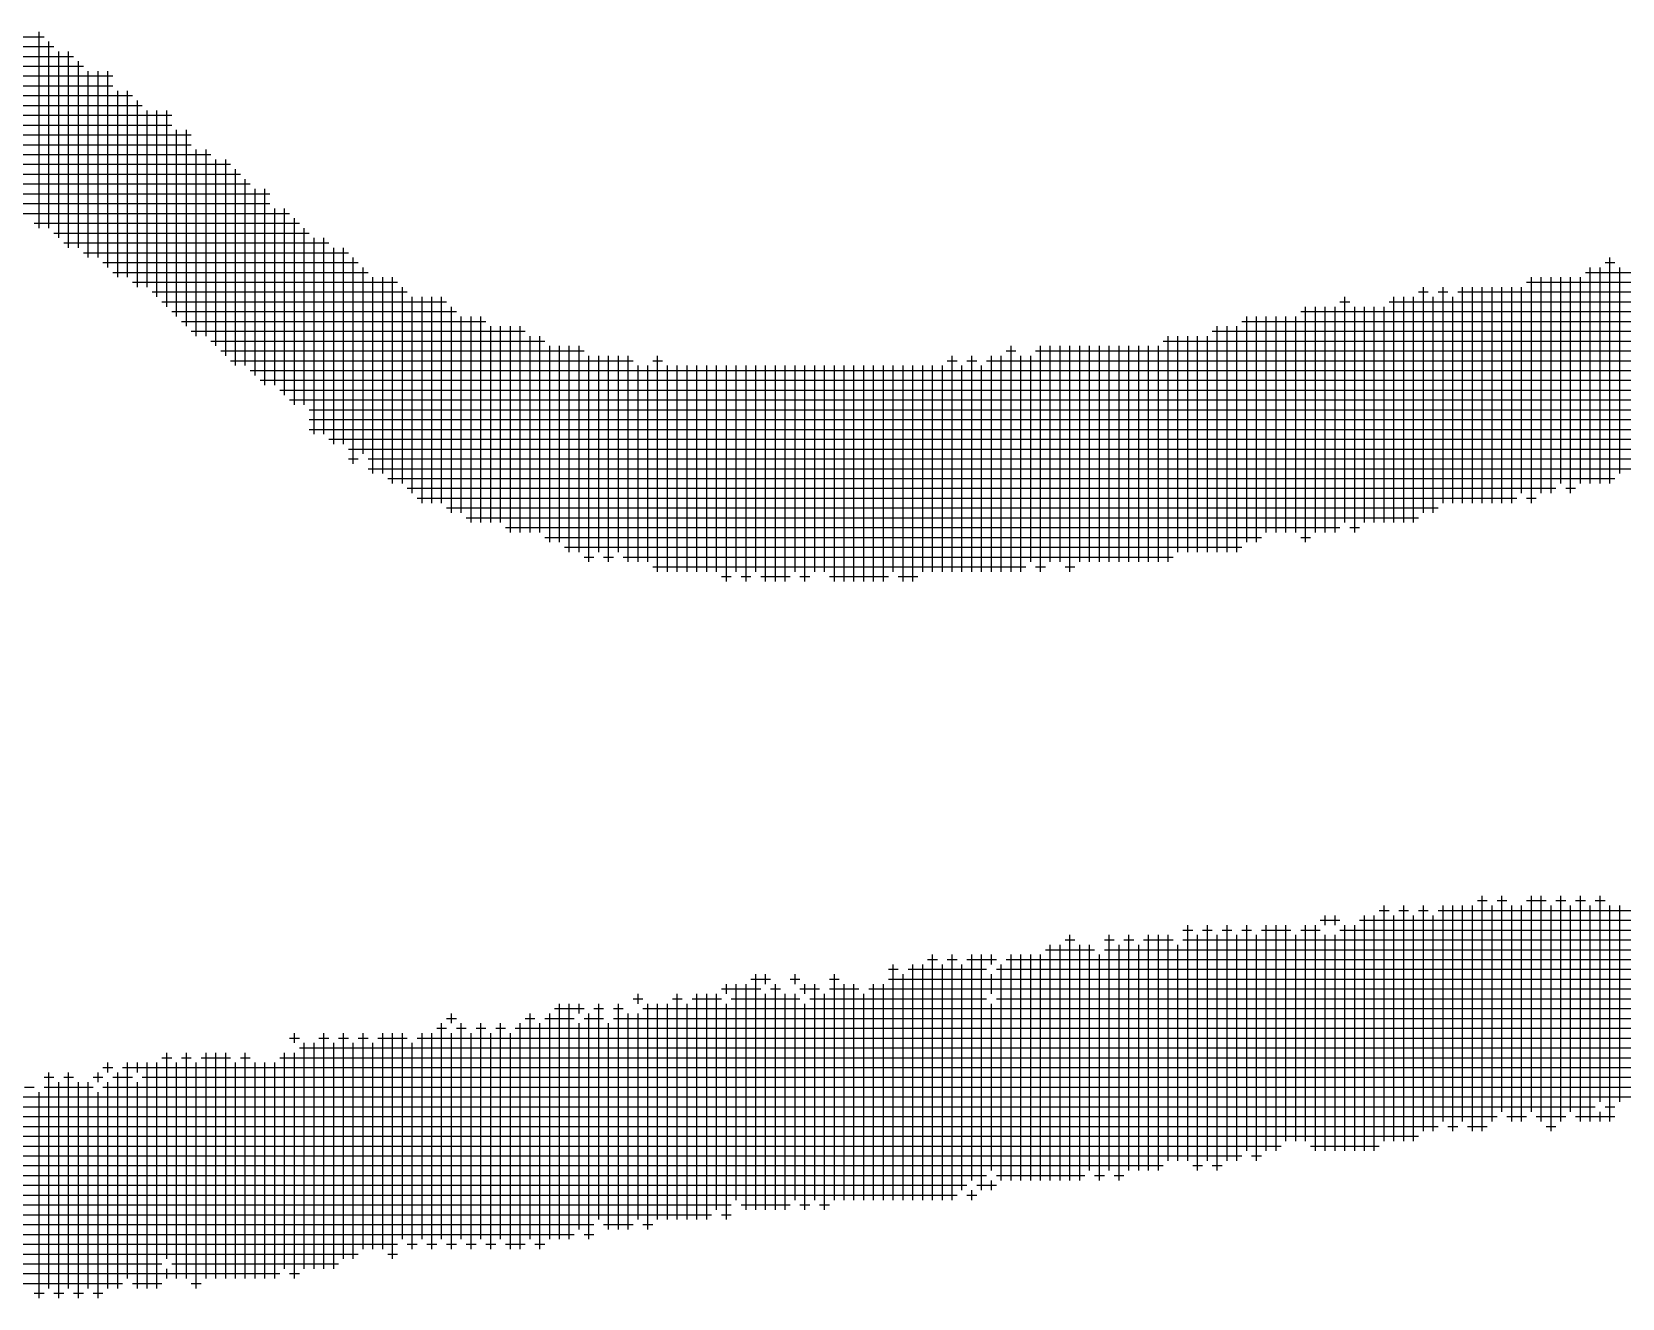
# Model space of a CAD drawing. Header units: feet. Extents: x 778950 to 1031250, y -253464 to -75264.
# Drawn here: x 939605.2 to 940064.4, y -244944.2 to -244578.4 of the extents above; entities that cross this region are included whole.
import ezdxf

# ---------------------------------------------------------------- set-up
doc = ezdxf.new("R2010")
doc.units = ezdxf.units.FT
doc.header["$LTSCALE"] = 3000
doc.header["$MEASUREMENT"] = 0
doc.layers.add('CX-MISC', color=2, linetype='CONTINUOUS')

msp = doc.modelspace()

# ---------------------------------------------------------------- linework, layer by layer
at = {"layer": 'CX-MISC'}
for p, q in [((939607.3, -244635.15, 7362.78), (939607.3, -244578.45, 7362.78)), ((939483.98, -244582.7, 7362.78), (939611.55, -244582.7, 7362.78)), ((939492.48, -244579.87, 7362.78), (939608.72, -244579.87, 7362.78)), ((939610.13, -244635.15, 7362.78), (939610.13, -244581.28, 7362.78)), ((939612.97, -244637.98, 7362.78), (939612.97, -244584.12, 7362.78)), ((939615.8, -244640.82, 7362.78), (939615.8, -244584.12, 7362.78)), ((939475.47, -244588.37, 7362.78), (939620.06, -244588.37, 7362.78)), ((939478.31, -244585.54, 7362.78), (939617.22, -244585.54, 7362.78)), ((939618.64, -244640.82, 7362.78), (939618.64, -244586.95, 7362.78)), ((939466.97, -244591.21, 7362.78), (939628.56, -244591.21, 7362.78)), ((939621.47, -244643.65, 7362.78), (939621.47, -244589.79, 7362.78)), ((939624.31, -244643.65, 7362.78), (939624.31, -244589.79, 7362.78)), ((939627.14, -244646.49, 7362.78), (939627.14, -244589.79, 7362.78)), ((939461.3, -244596.88, 7362.78), (939634.23, -244596.88, 7362.78)), ((939464.13, -244594.04, 7362.78), (939628.56, -244594.04, 7362.78)), ((939629.98, -244649.32, 7362.78), (939629.98, -244595.46, 7362.78)), ((939632.81, -244649.32, 7362.78), (939632.81, -244595.46, 7362.78)), ((939449.96, -244602.55, 7362.78), (939645.57, -244602.55, 7362.78)), ((939455.63, -244599.71, 7362.78), (939637.07, -244599.71, 7362.78)), ((939635.65, -244652.16, 7362.78), (939635.65, -244598.29, 7362.78)), ((939638.48, -244652.16, 7362.78), (939638.48, -244601.13, 7362.78)), ((939641.32, -244654.99, 7362.78), (939641.32, -244601.13, 7362.78)), ((939644.15, -244657.83, 7362.78), (939644.15, -244601.13, 7362.78)), ((939444.29, -244605.38, 7362.78), (939645.57, -244605.38, 7362.78)), ((939646.99, -244660.66, 7362.78), (939646.99, -244606.8, 7362.78)), ((939649.82, -244663.5, 7362.78), (939649.82, -244606.8, 7362.78)), ((939430.11, -244611.05, 7362.78), (939651.24, -244611.05, 7362.78)), ((939438.62, -244608.22, 7362.78), (939651.24, -244608.22, 7362.78)), ((939424.44, -244613.89, 7362.78), (939656.91, -244613.89, 7362.78)), ((939652.66, -244666.33, 7362.78), (939652.66, -244612.47, 7362.78)), ((939655.49, -244666.33, 7362.78), (939655.49, -244612.47, 7362.78)), ((939658.33, -244669.17, 7362.78), (939658.33, -244615.3, 7362.78)), ((939661.16, -244672, 7362.78), (939661.16, -244615.3, 7362.78)), ((939415.94, -244619.56, 7362.78), (939665.42, -244619.56, 7362.78)), ((939421.61, -244616.72, 7362.78), (939662.58, -244616.72, 7362.78)), ((939664, -244674.84, 7362.78), (939664, -244618.14, 7362.78)), ((939666.83, -244674.84, 7362.78), (939666.83, -244620.97, 7362.78)), ((939410.27, -244622.39, 7362.78), (939668.25, -244622.39, 7362.78)), ((939583.2, -244625.23, 7362.78), (939673.92, -244625.23, 7362.78)), ((939669.67, -244677.67, 7362.78), (939669.67, -244623.81, 7362.78)), ((939672.5, -244680.51, 7362.78), (939672.5, -244623.81, 7362.78)), ((939588.87, -244628.06, 7362.78), (939673.92, -244628.06, 7362.78)), ((939675.34, -244680.51, 7362.78), (939675.34, -244629.48, 7362.78)), ((939678.17, -244683.34, 7362.78), (939678.17, -244629.48, 7362.78)), ((939600.21, -244630.9, 7362.78), (939679.59, -244630.9, 7362.78)), ((939605.88, -244633.73, 7362.78), (939682.43, -244633.73, 7362.78)), ((939681.01, -244686.18, 7362.78), (939681.01, -244632.31, 7362.78)), ((939611.55, -244636.57, 7362.78), (939685.26, -244636.57, 7362.78)), ((939683.84, -244686.18, 7362.78), (939683.84, -244635.15, 7362.78)), ((939686.68, -244694.68, 7362.78), (939686.68, -244637.98, 7362.78)), ((939689.51, -244694.68, 7362.78), (939689.51, -244637.98, 7362.78)), ((939614.39, -244639.4, 7362.78), (939690.93, -244639.4, 7362.78)), ((939620.06, -244642.24, 7362.78), (939696.6, -244642.24, 7362.78)), ((939692.35, -244697.52, 7362.78), (939692.35, -244640.82, 7362.78)), ((939695.18, -244697.52, 7362.78), (939695.18, -244640.82, 7362.78)), ((939698.02, -244703.19, 7362.78), (939698.02, -244643.65, 7362.78)), ((940060.9, -244708.86, 7362.78), (940060.9, -244643.65, 7362.78)), ((939625.73, -244645.07, 7362.78), (939699.44, -244645.07, 7362.78)), ((939628.56, -244647.91, 7362.78), (939702.27, -244647.91, 7362.78)), ((939700.85, -244700.35, 7362.78), (939700.85, -244646.49, 7362.78)), ((940053.81, -244647.91, 7362.78), (940345.82, -244647.91, 7362.78)), ((940055.23, -244708.86, 7362.78), (940055.23, -244646.49, 7362.78)), ((940058.06, -244708.86, 7362.78), (940058.06, -244646.49, 7362.78)), ((940059.48, -244645.07, 7362.78), (940062.32, -244645.07, 7362.78)), ((940063.73, -244706.02, 7362.78), (940063.73, -244646.49, 7362.78)), ((939634.23, -244650.74, 7362.78), (939710.78, -244650.74, 7362.78)), ((939703.69, -244706.02, 7362.78), (939703.69, -244649.32, 7362.78)), ((939706.52, -244706.02, 7362.78), (939706.52, -244649.32, 7362.78)), ((939709.36, -244708.86, 7362.78), (939709.36, -244649.32, 7362.78)), ((939712.19, -244708.86, 7362.78), (939712.19, -244652.16, 7362.78)), ((940007.03, -244717.36, 7362.78), (940007.03, -244652.16, 7362.78)), ((940012.7, -244714.53, 7362.78), (940012.7, -244652.16, 7362.78)), ((940018.37, -244714.53, 7362.78), (940018.37, -244652.16, 7362.78)), ((940021.21, -244714.53, 7362.78), (940021.21, -244652.16, 7362.78)), ((940024.04, -244714.53, 7362.78), (940024.04, -244652.16, 7362.78)), ((940026.88, -244714.53, 7362.78), (940026.88, -244652.16, 7362.78)), ((940029.71, -244714.53, 7362.78), (940029.71, -244652.16, 7362.78)), ((940032.55, -244714.53, 7362.78), (940032.55, -244652.16, 7362.78)), ((940035.38, -244711.69, 7362.78), (940035.38, -244652.16, 7362.78)), ((940036.8, -244650.74, 7362.78), (940334.48, -244650.74, 7362.78)), ((940038.22, -244714.53, 7362.78), (940038.22, -244649.32, 7362.78)), ((940041.05, -244711.69, 7362.78), (940041.05, -244649.32, 7362.78)), ((940043.89, -244711.69, 7362.78), (940043.89, -244649.32, 7362.78)), ((940046.72, -244708.86, 7362.78), (940046.72, -244649.32, 7362.78)), ((940049.56, -244711.69, 7362.78), (940049.56, -244649.32, 7362.78)), ((940052.39, -244708.86, 7362.78), (940052.39, -244649.32, 7362.78)), ((939639.9, -244653.58, 7362.78), (939713.61, -244653.58, 7362.78)), ((939642.74, -244656.41, 7362.78), (939724.95, -244656.41, 7362.78)), ((939715.03, -244711.69, 7362.78), (939715.03, -244654.99, 7362.78)), ((939717.86, -244714.53, 7362.78), (939717.86, -244654.99, 7362.78)), ((939720.7, -244714.53, 7362.78), (939720.7, -244654.99, 7362.78)), ((939723.53, -244714.53, 7362.78), (939723.53, -244654.99, 7362.78)), ((939982.94, -244656.41, 7362.78), (939985.77, -244656.41, 7362.78)), ((939984.35, -244720.2, 7362.78), (939984.35, -244654.99, 7362.78)), ((939997.11, -244656.41, 7362.78), (940317.47, -244656.41, 7362.78)), ((939998.53, -244720.2, 7362.78), (939998.53, -244654.99, 7362.78)), ((940001.36, -244720.2, 7362.78), (940001.36, -244654.99, 7362.78)), ((940004.2, -244720.2, 7362.78), (940004.2, -244654.99, 7362.78)), ((940005.62, -244653.58, 7362.78), (940008.45, -244653.58, 7362.78)), ((940009.87, -244717.36, 7362.78), (940009.87, -244654.99, 7362.78)), ((940011.29, -244653.58, 7362.78), (940014.12, -244653.58, 7362.78)), ((940015.54, -244714.53, 7362.78), (940015.54, -244654.99, 7362.78)), ((940016.96, -244653.58, 7362.78), (940323.14, -244653.58, 7362.78)), ((939645.57, -244659.25, 7362.78), (939727.79, -244659.25, 7362.78)), ((939648.41, -244662.08, 7362.78), (939736.29, -244662.08, 7362.78)), ((939726.37, -244717.36, 7362.78), (939726.37, -244657.83, 7362.78)), ((939729.2, -244717.36, 7362.78), (939729.2, -244660.66, 7362.78)), ((939732.04, -244720.2, 7362.78), (939732.04, -244660.66, 7362.78)), ((939734.87, -244720.2, 7362.78), (939734.87, -244660.66, 7362.78)), ((939954.59, -244662.08, 7362.78), (940280.61, -244662.08, 7362.78)), ((939956, -244725.87, 7362.78), (939956, -244660.66, 7362.78)), ((939958.84, -244725.87, 7362.78), (939958.84, -244660.66, 7362.78)), ((939961.67, -244723.03, 7362.78), (939961.67, -244660.66, 7362.78)), ((939964.51, -244723.03, 7362.78), (939964.51, -244660.66, 7362.78)), ((939967.34, -244723.03, 7362.78), (939967.34, -244660.66, 7362.78)), ((939970.18, -244723.03, 7362.78), (939970.18, -244660.66, 7362.78)), ((939971.6, -244659.25, 7362.78), (940283.45, -244659.25, 7362.78)), ((939973.01, -244725.87, 7362.78), (939973.01, -244657.83, 7362.78)), ((939975.85, -244723.03, 7362.78), (939975.85, -244657.83, 7362.78)), ((939978.68, -244723.03, 7362.78), (939978.68, -244657.83, 7362.78)), ((939981.52, -244723.03, 7362.78), (939981.52, -244657.83, 7362.78)), ((939987.19, -244723.03, 7362.78), (939987.19, -244657.83, 7362.78)), ((939990.02, -244720.2, 7362.78), (939990.02, -244657.83, 7362.78)), ((939992.86, -244720.2, 7362.78), (939992.86, -244657.83, 7362.78)), ((939995.69, -244720.2, 7362.78), (939995.69, -244657.83, 7362.78)), ((939651.24, -244664.92, 7362.78), (939747.63, -244664.92, 7362.78)), ((939737.71, -244720.2, 7362.78), (939737.71, -244663.5, 7362.78)), ((939740.54, -244720.2, 7362.78), (939740.54, -244663.5, 7362.78)), ((939743.38, -244723.03, 7362.78), (939743.38, -244663.5, 7362.78)), ((939746.21, -244723.03, 7362.78), (939746.21, -244663.5, 7362.78)), ((939749.05, -244723.03, 7362.78), (939749.05, -244666.33, 7362.78)), ((939751.88, -244723.03, 7362.78), (939751.88, -244666.33, 7362.78)), ((939933.32, -244731.54, 7362.78), (939933.32, -244666.33, 7362.78)), ((939936.16, -244728.7, 7362.78), (939936.16, -244666.33, 7362.78)), ((939938.99, -244728.7, 7362.78), (939938.99, -244666.33, 7362.78)), ((939941.83, -244728.7, 7362.78), (939941.83, -244666.33, 7362.78)), ((939944.66, -244728.7, 7362.78), (939944.66, -244666.33, 7362.78)), ((939946.08, -244664.92, 7362.78), (940257.93, -244664.92, 7362.78)), ((939947.5, -244728.7, 7362.78), (939947.5, -244663.5, 7362.78)), ((939950.33, -244728.7, 7362.78), (939950.33, -244663.5, 7362.78)), ((939953.17, -244728.7, 7362.78), (939953.17, -244663.5, 7362.78)), ((939656.91, -244667.75, 7362.78), (939753.3, -244667.75, 7362.78)), ((939659.75, -244670.59, 7362.78), (939764.64, -244670.59, 7362.78)), ((939754.72, -244725.87, 7362.78), (939754.72, -244669.17, 7362.78)), ((939757.55, -244725.87, 7362.78), (939757.55, -244669.17, 7362.78)), ((939760.39, -244728.7, 7362.78), (939760.39, -244669.17, 7362.78)), ((939763.22, -244728.7, 7362.78), (939763.22, -244669.17, 7362.78)), ((939886.55, -244670.59, 7362.78), (939889.38, -244670.59, 7362.78)), ((939887.96, -244734.37, 7362.78), (939887.96, -244669.17, 7362.78)), ((939895.05, -244670.59, 7362.78), (940249.43, -244670.59, 7362.78)), ((939896.47, -244734.37, 7362.78), (939896.47, -244669.17, 7362.78)), ((939899.3, -244731.54, 7362.78), (939899.3, -244669.17, 7362.78)), ((939902.14, -244731.54, 7362.78), (939902.14, -244669.17, 7362.78)), ((939904.97, -244734.37, 7362.78), (939904.97, -244669.17, 7362.78)), ((939907.81, -244731.54, 7362.78), (939907.81, -244669.17, 7362.78)), ((939910.64, -244731.54, 7362.78), (939910.64, -244669.17, 7362.78)), ((939913.48, -244731.54, 7362.78), (939913.48, -244669.17, 7362.78)), ((939916.31, -244731.54, 7362.78), (939916.31, -244669.17, 7362.78)), ((939919.15, -244731.54, 7362.78), (939919.15, -244669.17, 7362.78)), ((939921.98, -244731.54, 7362.78), (939921.98, -244669.17, 7362.78)), ((939924.82, -244731.54, 7362.78), (939924.82, -244669.17, 7362.78)), ((939927.65, -244731.54, 7362.78), (939927.65, -244669.17, 7362.78)), ((939930.49, -244731.54, 7362.78), (939930.49, -244669.17, 7362.78)), ((939931.91, -244667.75, 7362.78), (940255.1, -244667.75, 7362.78)), ((939662.58, -244673.42, 7362.78), (939778.82, -244673.42, 7362.78)), ((939766.06, -244731.54, 7362.78), (939766.06, -244672, 7362.78)), ((939768.89, -244728.7, 7362.78), (939768.89, -244672, 7362.78)), ((939771.73, -244731.54, 7362.78), (939771.73, -244672, 7362.78)), ((939774.56, -244728.7, 7362.78), (939774.56, -244672, 7362.78)), ((939777.4, -244731.54, 7362.78), (939777.4, -244672, 7362.78)), ((939780.23, -244731.54, 7362.78), (939780.23, -244674.84, 7362.78)), ((939783.07, -244731.54, 7362.78), (939783.07, -244674.84, 7362.78)), ((939784.49, -244673.42, 7362.78), (939787.32, -244673.42, 7362.78)), ((939785.9, -244734.37, 7362.78), (939785.9, -244672, 7362.78)), ((939788.74, -244734.37, 7362.78), (939788.74, -244674.84, 7362.78)), ((939791.57, -244734.37, 7362.78), (939791.57, -244674.84, 7362.78)), ((939794.41, -244734.37, 7362.78), (939794.41, -244674.84, 7362.78)), ((939797.24, -244734.37, 7362.78), (939797.24, -244674.84, 7362.78)), ((939800.08, -244734.37, 7362.78), (939800.08, -244674.84, 7362.78)), ((939802.91, -244734.37, 7362.78), (939802.91, -244674.84, 7362.78)), ((939805.75, -244737.21, 7362.78), (939805.75, -244674.84, 7362.78)), ((939808.58, -244734.37, 7362.78), (939808.58, -244674.84, 7362.78)), ((939811.42, -244737.21, 7362.78), (939811.42, -244674.84, 7362.78)), ((939814.25, -244734.37, 7362.78), (939814.25, -244674.84, 7362.78)), ((939817.09, -244737.21, 7362.78), (939817.09, -244674.84, 7362.78)), ((939819.92, -244737.21, 7362.78), (939819.92, -244674.84, 7362.78)), ((939822.76, -244737.21, 7362.78), (939822.76, -244674.84, 7362.78)), ((939825.59, -244734.37, 7362.78), (939825.59, -244674.84, 7362.78)), ((939828.43, -244737.21, 7362.78), (939828.43, -244674.84, 7362.78)), ((939831.26, -244734.37, 7362.78), (939831.26, -244674.84, 7362.78)), ((939834.1, -244734.37, 7362.78), (939834.1, -244674.84, 7362.78)), ((939836.93, -244737.21, 7362.78), (939836.93, -244674.84, 7362.78)), ((939839.77, -244737.21, 7362.78), (939839.77, -244674.84, 7362.78)), ((939842.6, -244737.21, 7362.78), (939842.6, -244674.84, 7362.78)), ((939845.44, -244737.21, 7362.78), (939845.44, -244674.84, 7362.78)), ((939848.27, -244737.21, 7362.78), (939848.27, -244674.84, 7362.78)), ((939851.11, -244737.21, 7362.78), (939851.11, -244674.84, 7362.78)), ((939853.94, -244734.37, 7362.78), (939853.94, -244674.84, 7362.78)), ((939856.78, -244737.21, 7362.78), (939856.78, -244674.84, 7362.78)), ((939859.61, -244737.21, 7362.78), (939859.61, -244674.84, 7362.78)), ((939862.45, -244734.37, 7362.78), (939862.45, -244674.84, 7362.78)), ((939865.28, -244734.37, 7362.78), (939865.28, -244674.84, 7362.78)), ((939868.12, -244734.37, 7362.78), (939868.12, -244674.84, 7362.78)), ((939869.54, -244673.42, 7362.78), (939872.37, -244673.42, 7362.78)), ((939870.95, -244734.37, 7362.78), (939870.95, -244672, 7362.78)), ((939873.79, -244734.37, 7362.78), (939873.79, -244674.84, 7362.78)), ((939875.21, -244673.42, 7362.78), (939878.04, -244673.42, 7362.78)), ((939876.62, -244734.37, 7362.78), (939876.62, -244672, 7362.78)), ((939879.46, -244734.37, 7362.78), (939879.46, -244674.84, 7362.78)), ((939880.88, -244673.42, 7362.78), (940240.92, -244673.42, 7362.78)), ((939882.29, -244734.37, 7362.78), (939882.29, -244672, 7362.78)), ((939885.13, -244734.37, 7362.78), (939885.13, -244672, 7362.78)), ((939890.8, -244734.37, 7362.78), (939890.8, -244672, 7362.78)), ((939893.63, -244731.54, 7362.78), (939893.63, -244672, 7362.78)), ((939668.25, -244676.26, 7362.78), (940226.75, -244676.26, 7362.78)), ((939671.09, -244679.09, 7362.78), (940212.57, -244679.09, 7362.78)), ((939676.76, -244681.93, 7362.78), (940198.4, -244681.93, 7362.78)), ((939679.59, -244684.76, 7362.78), (940181.39, -244684.76, 7362.78)), ((939685.26, -244687.6, 7362.78), (940170.05, -244687.6, 7362.78)), ((939685.26, -244690.43, 7362.78), (940158.71, -244690.43, 7362.78)), ((939685.26, -244693.27, 7362.78), (940141.7, -244693.27, 7362.78)), ((939690.93, -244696.1, 7362.78), (940133.19, -244696.1, 7362.78)), ((939696.6, -244698.94, 7362.78), (940116.18, -244698.94, 7362.78)), ((939696.6, -244701.77, 7362.78), (939699.44, -244701.77, 7362.78)), ((939702.27, -244701.77, 7362.78), (940093.5, -244701.77, 7362.78)), ((939702.27, -244704.61, 7362.78), (940076.49, -244704.61, 7362.78)), ((939707.94, -244707.44, 7362.78), (940062.32, -244707.44, 7362.78)), ((939713.61, -244710.28, 7362.78), (940045.31, -244710.28, 7362.78)), ((940048.14, -244710.28, 7362.78), (940050.98, -244710.28, 7362.78)), ((939716.45, -244713.11, 7362.78), (940033.97, -244713.11, 7362.78)), ((939724.95, -244715.95, 7362.78), (940011.29, -244715.95, 7362.78)), ((940036.8, -244713.11, 7362.78), (940039.64, -244713.11, 7362.78)), ((939730.62, -244718.78, 7362.78), (940005.62, -244718.78, 7362.78)), ((939741.96, -244721.62, 7362.78), (939982.94, -244721.62, 7362.78)), ((939985.77, -244721.62, 7362.78), (939988.61, -244721.62, 7362.78)), ((939753.3, -244724.45, 7362.78), (939960.26, -244724.45, 7362.78)), ((939971.6, -244724.45, 7362.78), (939974.43, -244724.45, 7362.78)), ((939758.97, -244727.29, 7362.78), (939954.59, -244727.29, 7362.78)), ((939764.64, -244730.12, 7362.78), (939767.48, -244730.12, 7362.78)), ((939770.31, -244730.12, 7362.78), (939773.15, -244730.12, 7362.78)), ((939775.98, -244730.12, 7362.78), (939934.74, -244730.12, 7362.78)), ((939784.49, -244732.96, 7362.78), (939892.22, -244732.96, 7362.78)), ((939804.33, -244735.79, 7362.78), (939807.17, -244735.79, 7362.78)), ((939810, -244735.79, 7362.78), (939812.84, -244735.79, 7362.78)), ((939815.67, -244735.79, 7362.78), (939824.18, -244735.79, 7362.78)), ((939827.01, -244735.79, 7362.78), (939829.85, -244735.79, 7362.78)), ((939835.52, -244735.79, 7362.78), (939852.53, -244735.79, 7362.78)), ((939855.36, -244735.79, 7362.78), (939861.03, -244735.79, 7362.78)), ((939895.05, -244732.96, 7362.78), (939897.89, -244732.96, 7362.78)), ((939903.56, -244732.96, 7362.78), (939906.39, -244732.96, 7362.78)), ((939994.28, -244832.18, 7362.78), (939997.11, -244832.18, 7362.78)), ((939995.69, -244898.8, 7362.78), (939995.69, -244830.76, 7362.78)), ((939999.95, -244832.18, 7362.78), (940002.78, -244832.18, 7362.78)), ((940001.36, -244898.8, 7362.78), (940001.36, -244830.76, 7362.78)), ((940005.62, -244832.18, 7362.78), (940008.45, -244832.18, 7362.78)), ((940007.03, -244895.97, 7362.78), (940007.03, -244830.76, 7362.78)), ((940011.29, -244832.18, 7362.78), (940785.24, -244832.18, 7362.78)), ((940012.7, -244893.13, 7362.78), (940012.7, -244830.76, 7362.78)), ((940015.54, -244895.97, 7362.78), (940015.54, -244830.76, 7362.78)), ((940018.37, -244893.13, 7362.78), (940018.37, -244830.76, 7362.78)), ((940021.21, -244895.97, 7362.78), (940021.21, -244830.76, 7362.78)), ((940022.63, -244829.35, 7362.78), (940025.46, -244829.35, 7362.78)), ((940024.04, -244895.97, 7362.78), (940024.04, -244827.93, 7362.78)), ((940026.88, -244893.13, 7362.78), (940026.88, -244830.76, 7362.78)), ((940028.3, -244829.35, 7362.78), (940031.13, -244829.35, 7362.78)), ((940029.71, -244890.3, 7362.78), (940029.71, -244827.93, 7362.78)), ((940032.55, -244893.13, 7362.78), (940032.55, -244830.76, 7362.78)), ((940035.38, -244893.13, 7362.78), (940035.38, -244830.76, 7362.78)), ((940036.8, -244829.35, 7362.78), (940042.47, -244829.35, 7362.78)), ((940038.22, -244890.3, 7362.78), (940038.22, -244827.93, 7362.78)), ((940041.05, -244893.13, 7362.78), (940041.05, -244827.93, 7362.78)), ((940043.89, -244895.97, 7362.78), (940043.89, -244830.76, 7362.78)), ((940045.31, -244829.35, 7362.78), (940048.14, -244829.35, 7362.78)), ((940046.72, -244893.13, 7362.78), (940046.72, -244827.93, 7362.78)), ((940049.56, -244890.3, 7362.78), (940049.56, -244830.76, 7362.78)), ((940050.98, -244829.35, 7362.78), (940053.81, -244829.35, 7362.78)), ((940052.39, -244893.13, 7362.78), (940052.39, -244827.93, 7362.78)), ((940055.23, -244893.13, 7362.78), (940055.23, -244830.76, 7362.78)), ((940056.65, -244829.35, 7362.78), (940059.48, -244829.35, 7362.78)), ((940058.06, -244887.46, 7362.78), (940058.06, -244827.93, 7362.78)), ((940060.9, -244893.13, 7362.78), (940060.9, -244830.76, 7362.78)), ((940063.73, -244887.46, 7362.78), (940063.73, -244830.76, 7362.78)), ((939938.99, -244904.47, 7362.78), (939938.99, -244836.43, 7362.78)), ((939944.66, -244904.47, 7362.78), (939944.66, -244836.43, 7362.78)), ((939950.33, -244904.47, 7362.78), (939950.33, -244836.43, 7362.78)), ((939956, -244901.64, 7362.78), (939956, -244836.43, 7362.78)), ((939961.67, -244901.64, 7362.78), (939961.67, -244836.43, 7362.78)), ((939964.51, -244901.64, 7362.78), (939964.51, -244836.43, 7362.78)), ((939967.34, -244898.8, 7362.78), (939967.34, -244836.43, 7362.78)), ((939973.01, -244898.8, 7362.78), (939973.01, -244836.43, 7362.78)), ((939975.85, -244901.64, 7362.78), (939975.85, -244836.43, 7362.78)), ((939977.27, -244835.02, 7362.78), (939982.94, -244835.02, 7362.78)), ((939978.68, -244836.43, 7362.78), (939978.68, -244833.6, 7362.78)), ((939981.52, -244836.43, 7362.78), (939981.52, -244833.6, 7362.78)), ((939984.35, -244901.64, 7362.78), (939984.35, -244836.43, 7362.78)), ((939987.19, -244901.64, 7362.78), (939987.19, -244836.43, 7362.78)), ((939988.61, -244835.02, 7362.78), (940802.25, -244835.02, 7362.78)), ((939990.02, -244901.64, 7362.78), (939990.02, -244833.6, 7362.78)), ((939992.86, -244901.64, 7362.78), (939992.86, -244833.6, 7362.78)), ((939998.53, -244898.8, 7362.78), (939998.53, -244833.6, 7362.78)), ((940004.2, -244898.8, 7362.78), (940004.2, -244833.6, 7362.78)), ((940009.87, -244895.97, 7362.78), (940009.87, -244833.6, 7362.78)), ((939903.56, -244840.69, 7362.78), (939906.39, -244840.69, 7362.78)), ((939904.97, -244910.14, 7362.78), (939904.97, -244839.27, 7362.78)), ((939914.9, -244840.69, 7362.78), (939917.73, -244840.69, 7362.78)), ((939916.31, -244907.31, 7362.78), (939916.31, -244839.27, 7362.78)), ((939920.57, -244840.69, 7362.78), (939923.4, -244840.69, 7362.78)), ((939921.98, -244907.31, 7362.78), (939921.98, -244839.27, 7362.78)), ((939926.24, -244840.69, 7362.78), (939934.74, -244840.69, 7362.78)), ((939927.65, -244907.31, 7362.78), (939927.65, -244839.27, 7362.78)), ((939930.49, -244907.31, 7362.78), (939930.49, -244839.27, 7362.78)), ((939933.32, -244904.47, 7362.78), (939933.32, -244839.27, 7362.78)), ((939937.58, -244837.85, 7362.78), (939940.41, -244837.85, 7362.78)), ((939937.58, -244840.69, 7362.78), (940836.27, -244840.69, 7362.78)), ((939941.83, -244907.31, 7362.78), (939941.83, -244839.27, 7362.78)), ((939943.25, -244837.85, 7362.78), (939946.08, -244837.85, 7362.78)), ((939947.5, -244907.31, 7362.78), (939947.5, -244839.27, 7362.78)), ((939948.92, -244837.85, 7362.78), (939951.75, -244837.85, 7362.78)), ((939953.17, -244904.47, 7362.78), (939953.17, -244839.27, 7362.78)), ((939954.59, -244837.85, 7362.78), (939957.42, -244837.85, 7362.78)), ((939958.84, -244904.47, 7362.78), (939958.84, -244839.27, 7362.78)), ((939960.26, -244837.85, 7362.78), (939968.76, -244837.85, 7362.78)), ((939970.18, -244898.8, 7362.78), (939970.18, -244839.27, 7362.78)), ((939971.6, -244837.85, 7362.78), (939977.27, -244837.85, 7362.78)), ((939978.68, -244901.64, 7362.78), (939978.68, -244839.27, 7362.78)), ((939981.52, -244901.64, 7362.78), (939981.52, -244839.27, 7362.78)), ((939982.94, -244837.85, 7362.78), (940813.59, -244837.85, 7362.78)), ((939865.28, -244915.81, 7362.78), (939865.28, -244844.94, 7362.78)), ((939870.95, -244915.81, 7362.78), (939870.95, -244844.94, 7362.78)), ((939876.62, -244910.14, 7362.78), (939876.62, -244844.94, 7362.78)), ((939879.46, -244912.98, 7362.78), (939879.46, -244844.94, 7362.78)), ((939882.29, -244847.77, 7362.78), (939882.29, -244844.94, 7362.78)), ((939887.96, -244910.14, 7362.78), (939887.96, -244844.94, 7362.78)), ((939890.8, -244910.14, 7362.78), (939890.8, -244844.94, 7362.78)), ((939893.63, -244910.14, 7362.78), (939893.63, -244844.94, 7362.78)), ((939896.47, -244910.14, 7362.78), (939896.47, -244844.94, 7362.78)), ((939897.89, -244843.52, 7362.78), (939912.06, -244843.52, 7362.78)), ((939899.3, -244910.14, 7362.78), (939899.3, -244842.1, 7362.78)), ((939902.14, -244910.14, 7362.78), (939902.14, -244842.1, 7362.78)), ((939907.81, -244910.14, 7362.78), (939907.81, -244842.1, 7362.78)), ((939910.64, -244907.31, 7362.78), (939910.64, -244842.1, 7362.78)), ((939913.48, -244910.14, 7362.78), (939913.48, -244844.94, 7362.78)), ((939914.9, -244843.52, 7362.78), (940847.61, -244843.52, 7362.78)), ((939919.15, -244910.14, 7362.78), (939919.15, -244842.1, 7362.78)), ((939924.82, -244907.31, 7362.78), (939924.82, -244842.1, 7362.78)), ((939936.16, -244904.47, 7362.78), (939936.16, -244842.1, 7362.78)), ((939814.25, -244918.65, 7362.78), (939814.25, -244850.61, 7362.78)), ((939817.09, -244853.44, 7362.78), (939817.09, -244850.61, 7362.78)), ((939825.59, -244853.44, 7362.78), (939825.59, -244850.61, 7362.78)), ((939836.93, -244915.81, 7362.78), (939836.93, -244850.61, 7362.78)), ((939852.53, -244849.19, 7362.78), (939855.36, -244849.19, 7362.78)), ((939853.94, -244915.81, 7362.78), (939853.94, -244847.77, 7362.78)), ((939856.78, -244915.81, 7362.78), (939856.78, -244850.61, 7362.78)), ((939858.2, -244849.19, 7362.78), (939880.88, -244849.19, 7362.78)), ((939859.61, -244915.81, 7362.78), (939859.61, -244847.77, 7362.78)), ((939862.45, -244915.81, 7362.78), (939862.45, -244847.77, 7362.78)), ((939863.87, -244846.36, 7362.78), (939866.7, -244846.36, 7362.78)), ((939868.12, -244915.81, 7362.78), (939868.12, -244847.77, 7362.78)), ((939869.54, -244846.36, 7362.78), (939872.37, -244846.36, 7362.78)), ((939873.79, -244912.98, 7362.78), (939873.79, -244847.77, 7362.78)), ((939875.21, -244846.36, 7362.78), (939883.71, -244846.36, 7362.78)), ((939882.29, -244856.28, 7362.78), (939882.29, -244850.61, 7362.78)), ((939883.71, -244849.19, 7362.78), (940870.29, -244849.19, 7362.78)), ((939885.13, -244910.14, 7362.78), (939885.13, -244847.77, 7362.78)), ((939886.55, -244846.36, 7362.78), (940856.12, -244846.36, 7362.78)), ((939804.33, -244854.86, 7362.78), (939815.67, -244854.86, 7362.78)), ((939805.75, -244856.28, 7362.78), (939805.75, -244853.44, 7362.78)), ((939808.58, -244915.81, 7362.78), (939808.58, -244853.44, 7362.78)), ((939811.42, -244918.65, 7362.78), (939811.42, -244853.44, 7362.78)), ((939812.84, -244852.03, 7362.78), (939818.51, -244852.03, 7362.78)), ((939818.51, -244854.86, 7362.78), (939821.34, -244854.86, 7362.78)), ((939819.92, -244918.65, 7362.78), (939819.92, -244853.44, 7362.78)), ((939824.18, -244852.03, 7362.78), (939827.01, -244852.03, 7362.78)), ((939827.01, -244854.86, 7362.78), (939832.68, -244854.86, 7362.78)), ((939828.43, -244856.28, 7362.78), (939828.43, -244853.44, 7362.78)), ((939831.26, -244915.81, 7362.78), (939831.26, -244853.44, 7362.78)), ((939835.52, -244852.03, 7362.78), (939838.35, -244852.03, 7362.78)), ((939835.52, -244854.86, 7362.78), (939844.02, -244854.86, 7362.78)), ((939839.77, -244915.81, 7362.78), (939839.77, -244853.44, 7362.78)), ((939842.6, -244915.81, 7362.78), (939842.6, -244853.44, 7362.78)), ((939846.86, -244854.86, 7362.78), (940887.3, -244854.86, 7362.78)), ((939848.27, -244915.81, 7362.78), (939848.27, -244853.44, 7362.78)), ((939851.11, -244915.81, 7362.78), (939851.11, -244853.44, 7362.78)), ((939852.53, -244852.03, 7362.78), (940875.96, -244852.03, 7362.78)), ((939757.55, -244927.15, 7362.78), (939757.55, -244859.11, 7362.78)), ((939760.39, -244927.15, 7362.78), (939760.39, -244859.11, 7362.78)), ((939763.22, -244861.95, 7362.78), (939763.22, -244859.11, 7362.78)), ((939768.89, -244921.48, 7362.78), (939768.89, -244859.11, 7362.78)), ((939774.56, -244924.32, 7362.78), (939774.56, -244859.11, 7362.78)), ((939778.82, -244857.7, 7362.78), (939781.65, -244857.7, 7362.78)), ((939780.23, -244859.11, 7362.78), (939780.23, -244856.28, 7362.78)), ((939783.07, -244924.32, 7362.78), (939783.07, -244859.11, 7362.78)), ((939785.9, -244921.48, 7362.78), (939785.9, -244859.11, 7362.78)), ((939788.74, -244921.48, 7362.78), (939788.74, -244859.11, 7362.78)), ((939790.16, -244857.7, 7362.78), (939792.99, -244857.7, 7362.78)), ((939791.57, -244921.48, 7362.78), (939791.57, -244856.28, 7362.78)), ((939794.41, -244921.48, 7362.78), (939794.41, -244859.11, 7362.78)), ((939795.83, -244857.7, 7362.78), (939804.33, -244857.7, 7362.78)), ((939797.24, -244921.48, 7362.78), (939797.24, -244856.28, 7362.78)), ((939800.08, -244921.48, 7362.78), (939800.08, -244856.28, 7362.78)), ((939802.91, -244918.65, 7362.78), (939802.91, -244856.28, 7362.78)), ((939805.75, -244921.48, 7362.78), (939805.75, -244859.11, 7362.78)), ((939807.17, -244857.7, 7362.78), (939827.01, -244857.7, 7362.78)), ((939817.09, -244918.65, 7362.78), (939817.09, -244856.28, 7362.78)), ((939822.76, -244918.65, 7362.78), (939822.76, -244856.28, 7362.78)), ((939825.59, -244915.81, 7362.78), (939825.59, -244856.28, 7362.78)), ((939828.43, -244918.65, 7362.78), (939828.43, -244859.11, 7362.78)), ((939829.85, -244857.7, 7362.78), (939880.88, -244857.7, 7362.78)), ((939834.1, -244918.65, 7362.78), (939834.1, -244856.28, 7362.78)), ((939845.44, -244915.81, 7362.78), (939845.44, -244856.28, 7362.78)), ((939882.29, -244907.31, 7362.78), (939882.29, -244859.11, 7362.78)), ((939883.71, -244857.7, 7362.78), (940895.81, -244857.7, 7362.78)), ((939724.95, -244863.37, 7362.78), (939727.79, -244863.37, 7362.78)), ((939726.37, -244864.78, 7362.78), (939726.37, -244861.95, 7362.78)), ((939747.63, -244863.37, 7362.78), (939750.47, -244863.37, 7362.78)), ((939749.05, -244927.15, 7362.78), (939749.05, -244861.95, 7362.78)), ((939753.3, -244863.37, 7362.78), (939761.81, -244863.37, 7362.78)), ((939754.72, -244927.15, 7362.78), (939754.72, -244861.95, 7362.78)), ((939756.14, -244860.53, 7362.78), (939764.64, -244860.53, 7362.78)), ((939764.64, -244863.37, 7362.78), (939770.31, -244863.37, 7362.78)), ((939766.06, -244927.15, 7362.78), (939766.06, -244861.95, 7362.78)), ((939767.48, -244860.53, 7362.78), (939770.31, -244860.53, 7362.78)), ((939773.15, -244860.53, 7362.78), (939775.98, -244860.53, 7362.78)), ((939773.15, -244863.37, 7362.78), (940907.15, -244863.37, 7362.78)), ((939777.4, -244924.32, 7362.78), (939777.4, -244861.95, 7362.78)), ((939780.23, -244921.48, 7362.78), (939780.23, -244861.95, 7362.78)), ((939781.65, -244860.53, 7362.78), (940904.31, -244860.53, 7362.78)), ((939681.01, -244870.45, 7362.78), (939681.01, -244867.62, 7362.78)), ((939689.51, -244935.66, 7362.78), (939689.51, -244867.62, 7362.78)), ((939695.18, -244932.82, 7362.78), (939695.18, -244867.62, 7362.78)), ((939700.85, -244929.99, 7362.78), (939700.85, -244867.62, 7362.78)), ((939706.52, -244929.99, 7362.78), (939706.52, -244867.62, 7362.78)), ((939709.36, -244932.82, 7362.78), (939709.36, -244867.62, 7362.78)), ((939712.19, -244927.15, 7362.78), (939712.19, -244867.62, 7362.78)), ((939717.86, -244927.15, 7362.78), (939717.86, -244867.62, 7362.78)), ((939720.7, -244929.99, 7362.78), (939720.7, -244867.62, 7362.78)), ((939722.12, -244866.2, 7362.78), (939724.95, -244866.2, 7362.78)), ((939723.53, -244927.15, 7362.78), (939723.53, -244864.78, 7362.78)), ((939726.37, -244929.99, 7362.78), (939726.37, -244867.62, 7362.78)), ((939727.79, -244866.2, 7362.78), (939730.62, -244866.2, 7362.78)), ((939729.2, -244927.15, 7362.78), (939729.2, -244864.78, 7362.78)), ((939732.04, -244929.99, 7362.78), (939732.04, -244867.62, 7362.78)), ((939733.46, -244866.2, 7362.78), (939736.29, -244866.2, 7362.78)), ((939734.87, -244927.15, 7362.78), (939734.87, -244864.78, 7362.78)), ((939737.71, -244929.99, 7362.78), (939737.71, -244867.62, 7362.78)), ((939739.13, -244866.2, 7362.78), (939741.96, -244866.2, 7362.78)), ((939740.54, -244927.15, 7362.78), (939740.54, -244864.78, 7362.78)), ((939743.38, -244929.99, 7362.78), (939743.38, -244867.62, 7362.78)), ((939744.8, -244866.2, 7362.78), (940915.65, -244866.2, 7362.78)), ((939746.21, -244929.99, 7362.78), (939746.21, -244864.78, 7362.78)), ((939751.88, -244929.99, 7362.78), (939751.88, -244864.78, 7362.78)), ((939763.22, -244924.32, 7362.78), (939763.22, -244864.78, 7362.78)), ((939771.73, -244924.32, 7362.78), (939771.73, -244864.78, 7362.78)), ((939644.15, -244932.82, 7362.78), (939644.15, -244873.29, 7362.78)), ((939649.82, -244938.49, 7362.78), (939649.82, -244873.29, 7362.78)), ((939655.49, -244938.49, 7362.78), (939655.49, -244873.29, 7362.78)), ((939658.33, -244938.49, 7362.78), (939658.33, -244873.29, 7362.78)), ((939661.16, -244938.49, 7362.78), (939661.16, -244873.29, 7362.78)), ((939666.83, -244938.49, 7362.78), (939666.83, -244873.29, 7362.78)), ((939678.17, -244935.66, 7362.78), (939678.17, -244873.29, 7362.78)), ((939679.59, -244869.04, 7362.78), (939682.43, -244869.04, 7362.78)), ((939681.01, -244938.49, 7362.78), (939681.01, -244873.29, 7362.78)), ((939682.43, -244871.87, 7362.78), (940481.9, -244871.87, 7362.78)), ((939683.84, -244935.66, 7362.78), (939683.84, -244870.45, 7362.78)), ((939686.68, -244935.66, 7362.78), (939686.68, -244870.45, 7362.78)), ((939688.1, -244869.04, 7362.78), (939690.93, -244869.04, 7362.78)), ((939692.35, -244935.66, 7362.78), (939692.35, -244870.45, 7362.78)), ((939693.77, -244869.04, 7362.78), (939696.6, -244869.04, 7362.78)), ((939698.02, -244932.82, 7362.78), (939698.02, -244870.45, 7362.78)), ((939699.44, -244869.04, 7362.78), (939702.27, -244869.04, 7362.78)), ((939703.69, -244929.99, 7362.78), (939703.69, -244870.45, 7362.78)), ((939705.11, -244869.04, 7362.78), (939713.61, -244869.04, 7362.78)), ((939715.03, -244929.99, 7362.78), (939715.03, -244870.45, 7362.78)), ((939716.45, -244869.04, 7362.78), (940921.32, -244869.04, 7362.78)), ((939625.73, -244877.54, 7362.78), (939628.56, -244877.54, 7362.78)), ((939627.14, -244878.96, 7362.78), (939627.14, -244876.12, 7362.78)), ((939631.4, -244877.54, 7362.78), (940238.09, -244877.54, 7362.78)), ((939632.81, -244938.49, 7362.78), (939632.81, -244876.12, 7362.78)), ((939635.65, -244878.96, 7362.78), (939635.65, -244876.12, 7362.78)), ((939638.48, -244941.33, 7362.78), (939638.48, -244876.12, 7362.78)), ((939641.32, -244941.33, 7362.78), (939641.32, -244876.12, 7362.78)), ((939642.74, -244874.71, 7362.78), (939645.57, -244874.71, 7362.78)), ((939646.99, -244938.49, 7362.78), (939646.99, -244876.12, 7362.78)), ((939648.41, -244874.71, 7362.78), (939651.24, -244874.71, 7362.78)), ((939652.66, -244941.33, 7362.78), (939652.66, -244876.12, 7362.78)), ((939654.08, -244874.71, 7362.78), (939662.58, -244874.71, 7362.78)), ((939664, -244938.49, 7362.78), (939664, -244876.12, 7362.78)), ((939665.42, -244874.71, 7362.78), (939668.25, -244874.71, 7362.78)), ((939669.67, -244938.49, 7362.78), (939669.67, -244876.12, 7362.78)), ((939672.5, -244938.49, 7362.78), (939672.5, -244876.12, 7362.78)), ((939675.34, -244938.49, 7362.78), (939675.34, -244876.12, 7362.78)), ((939676.76, -244874.71, 7362.78), (940294.79, -244874.71, 7362.78)), ((939608.72, -244880.38, 7362.78), (939611.55, -244880.38, 7362.78)), ((939610.13, -244941.33, 7362.78), (939610.13, -244878.96, 7362.78)), ((939612.97, -244944.16, 7362.78), (939612.97, -244881.79, 7362.78)), ((939614.39, -244880.38, 7362.78), (939617.22, -244880.38, 7362.78)), ((939615.8, -244941.33, 7362.78), (939615.8, -244878.96, 7362.78)), ((939618.64, -244944.16, 7362.78), (939618.64, -244881.79, 7362.78)), ((939621.47, -244941.33, 7362.78), (939621.47, -244881.79, 7362.78)), ((939622.89, -244880.38, 7362.78), (939625.73, -244880.38, 7362.78)), ((939624.31, -244881.79, 7362.78), (939624.31, -244878.96, 7362.78)), ((939627.14, -244941.33, 7362.78), (939627.14, -244881.79, 7362.78)), ((939628.56, -244880.38, 7362.78), (939634.23, -244880.38, 7362.78)), ((939629.98, -244941.33, 7362.78), (939629.98, -244878.96, 7362.78)), ((939635.65, -244941.33, 7362.78), (939635.65, -244881.79, 7362.78)), ((939637.07, -244880.38, 7362.78), (940198.4, -244880.38, 7362.78)), ((939588.87, -244886.05, 7362.78), (940121.85, -244886.05, 7362.78)), ((939603.05, -244883.21, 7362.78), (939605.88, -244883.21, 7362.78)), ((939607.3, -244944.16, 7362.78), (939607.3, -244884.63, 7362.78)), ((939608.72, -244883.21, 7362.78), (939622.89, -244883.21, 7362.78)), ((939624.31, -244944.16, 7362.78), (939624.31, -244884.63, 7362.78)), ((939625.73, -244883.21, 7362.78), (940124.69, -244883.21, 7362.78)), ((939546.35, -244891.72, 7362.78), (940028.3, -244891.72, 7362.78)), ((939566.19, -244888.88, 7362.78), (940056.65, -244888.88, 7362.78)), ((940031.13, -244891.72, 7362.78), (940036.8, -244891.72, 7362.78)), ((940039.64, -244891.72, 7362.78), (940048.14, -244891.72, 7362.78)), ((940050.98, -244891.72, 7362.78), (940062.32, -244891.72, 7362.78)), ((940058.06, -244893.13, 7362.78), (940058.06, -244890.3, 7362.78)), ((940059.48, -244888.88, 7362.78), (940062.32, -244888.88, 7362.78)), ((939512.33, -244894.55, 7362.78), (940011.29, -244894.55, 7362.78)), ((940014.12, -244894.55, 7362.78), (940016.96, -244894.55, 7362.78)), ((940019.79, -244894.55, 7362.78), (940025.46, -244894.55, 7362.78)), ((940042.47, -244894.55, 7362.78), (940045.31, -244894.55, 7362.78)), ((939500.99, -244900.22, 7362.78), (939965.93, -244900.22, 7362.78)), ((939515.16, -244897.39, 7362.78), (940005.62, -244897.39, 7362.78)), ((939974.43, -244900.22, 7362.78), (939994.28, -244900.22, 7362.78)), ((939469.8, -244903.06, 7362.78), (939954.59, -244903.06, 7362.78)), ((939957.42, -244903.06, 7362.78), (939960.26, -244903.06, 7362.78)), ((939415.94, -244908.73, 7362.78), (939880.88, -244908.73, 7362.78)), ((939441.45, -244905.89, 7362.78), (939931.91, -244905.89, 7362.78)), ((939882.29, -244912.98, 7362.78), (939882.29, -244910.14, 7362.78)), ((939883.71, -244908.73, 7362.78), (939909.23, -244908.73, 7362.78)), ((939912.06, -244908.73, 7362.78), (939914.9, -244908.73, 7362.78)), ((939917.73, -244908.73, 7362.78), (939920.57, -244908.73, 7362.78)), ((939940.41, -244905.89, 7362.78), (939943.25, -244905.89, 7362.78)), ((939946.08, -244905.89, 7362.78), (939948.92, -244905.89, 7362.78)), ((939376.25, -244914.4, 7362.78), (939872.37, -244914.4, 7362.78)), ((939393.26, -244911.56, 7362.78), (939875.21, -244911.56, 7362.78)), ((939875.21, -244914.4, 7362.78), (939878.04, -244914.4, 7362.78)), ((939876.62, -244915.81, 7362.78), (939876.62, -244912.98, 7362.78)), ((939878.04, -244911.56, 7362.78), (939883.71, -244911.56, 7362.78)), ((939347.9, -244917.23, 7362.78), (939807.17, -244917.23, 7362.78)), ((939810, -244917.23, 7362.78), (939824.18, -244917.23, 7362.78)), ((939827.01, -244917.23, 7362.78), (939829.85, -244917.23, 7362.78)), ((939832.68, -244917.23, 7362.78), (939835.52, -244917.23, 7362.78)), ((939302.54, -244922.9, 7362.78), (939767.48, -244922.9, 7362.78)), ((939325.22, -244920.07, 7362.78), (939801.5, -244920.07, 7362.78)), ((939770.31, -244922.9, 7362.78), (939778.82, -244922.9, 7362.78)), ((939781.65, -244922.9, 7362.78), (939784.49, -244922.9, 7362.78)), ((939804.33, -244920.07, 7362.78), (939807.17, -244920.07, 7362.78)), ((939260.01, -244928.57, 7362.78), (939710.78, -244928.57, 7362.78)), ((939288.36, -244925.74, 7362.78), (939761.81, -244925.74, 7362.78)), ((939713.61, -244928.57, 7362.78), (939716.45, -244928.57, 7362.78)), ((939719.28, -244928.57, 7362.78), (939722.12, -244928.57, 7362.78)), ((939724.95, -244928.57, 7362.78), (939727.79, -244928.57, 7362.78)), ((939730.62, -244928.57, 7362.78), (939733.46, -244928.57, 7362.78)), ((939736.29, -244928.57, 7362.78), (939739.13, -244928.57, 7362.78)), ((939741.96, -244928.57, 7362.78), (939747.63, -244928.57, 7362.78)), ((939750.47, -244928.57, 7362.78), (939753.3, -244928.57, 7362.78)), ((939764.64, -244925.74, 7362.78), (939767.48, -244925.74, 7362.78)), ((939237.33, -244931.41, 7362.78), (939699.44, -244931.41, 7362.78)), ((939707.94, -244931.41, 7362.78), (939710.78, -244931.41, 7362.78)), ((939194.81, -244937.08, 7362.78), (939676.76, -244937.08, 7362.78)), ((939214.65, -244934.24, 7362.78), (939642.74, -244934.24, 7362.78)), ((939644.15, -244938.49, 7362.78), (939644.15, -244935.66, 7362.78)), ((939645.57, -244934.24, 7362.78), (939693.77, -244934.24, 7362.78)), ((939679.59, -244937.08, 7362.78), (939682.43, -244937.08, 7362.78)), ((939177.8, -244939.91, 7362.78), (939631.4, -244939.91, 7362.78)), ((939634.23, -244939.91, 7362.78), (939642.74, -244939.91, 7362.78)), ((939651.24, -244939.91, 7362.78), (939654.08, -244939.91, 7362.78)), ((939605.88, -244942.75, 7362.78), (939608.72, -244942.75, 7362.78)), ((939611.55, -244942.75, 7362.78), (939614.39, -244942.75, 7362.78)), ((939617.22, -244942.75, 7362.78), (939620.06, -244942.75, 7362.78)), ((939622.89, -244942.75, 7362.78), (939625.73, -244942.75, 7362.78))]:
    msp.add_line(p, q, dxfattribs=at)

doc.saveas('drawing.dxf')
